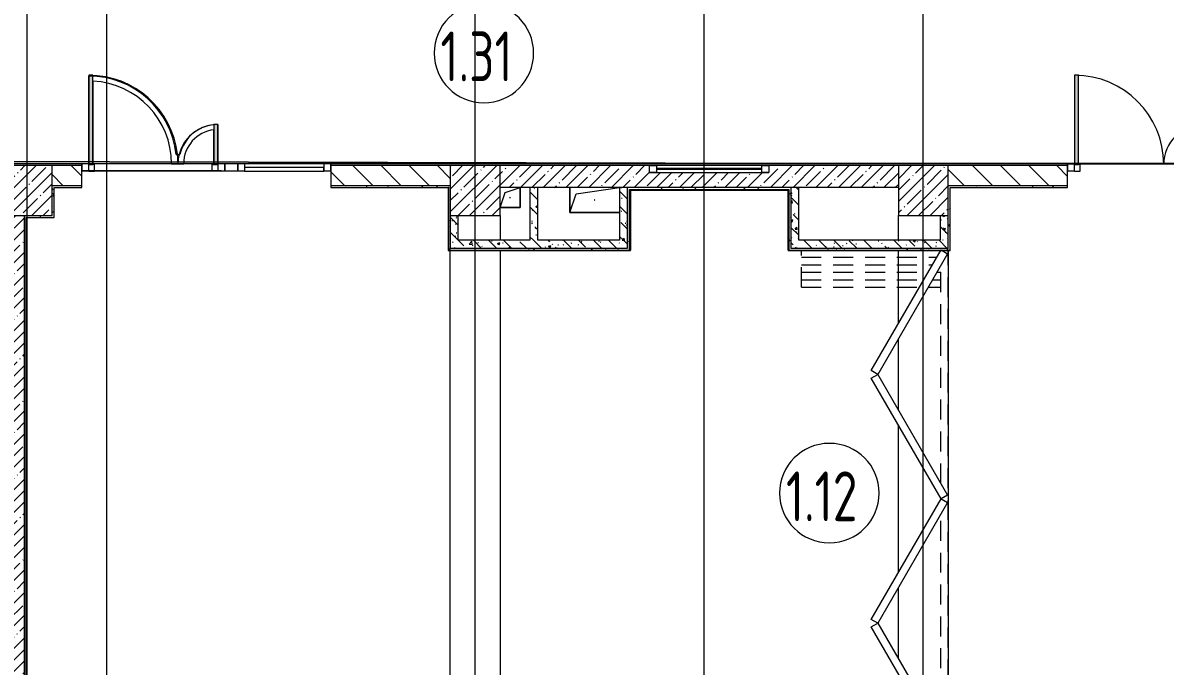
# Model space of a CAD drawing. Header units: millimetres. Extents: x -1113 to 415037, y -3642 to 354837.
# Drawn here: x 47682 to 59154, y 2735 to 9199 of the extents above; entities that cross this region are included whole.
import ezdxf

# ---------------------------------------------------------------- set-up
doc = ezdxf.new("R2010")
doc.units = ezdxf.units.MM
doc.linetypes.add('200_ШТРИХ__ш1_п0_6_', pattern=[320, 200, -120])
for name, color, linetype, lineweight in [('A-AREA-BNDY', 7, 'Continuous', 5), ('A-AREA-IDEN', 7, 'Continuous', 9), ('A-DETL-GENF', 7, 'Continuous', 9), ('A-FLOR', 7, 'Continuous', 9), ('A-GENM', 7, 'Continuous', 9), ('A-GLAZ', 7, 'Continuous', 9), ('A-GLAZ-1', 7, 'Continuous', 5), ('A-GLAZ-CURT', 7, 'Continuous', 9), ('A-GLAZ-CURT-2', 7, 'Continuous', 20), ('A-GLAZ-CWMG', 7, 'Continuous', 9), ('A-GLAZ-CWMG-1', 7, 'Continuous', 20), ('A-WALL', 7, 'Continuous', 5), ('I-WALL', 7, 'Continuous', 5), ('S-COLS', 7, 'Continuous', 9), ('S-COLS-1', 7, 'Continuous', 5), ('Оси', 7, 'Continuous', 9)]:
    doc.layers.add(name, color=color, linetype=linetype, lineweight=lineweight)
for name, color, linetype, lineweight, true_color in [('A-DOOR-1', 7, 'Continuous', 5, 0xc0c0c0), ('A-DOOR-3', 7, '200_ШТРИХ__ш1_п0_6_', 5, 0xc0c0c0), ('A-DOOR-4', 7, 'Continuous', 5, 0xd7dbdf), ('A-DOOR-FRAM-1', 7, 'Continuous', 5, 0xc0c0c0), ('A-WALL-1', 9, 'Continuous', 5, 0x808080), ('A-WALL-FNSH-1', 9, 'Continuous', 5, 0x808080)]:
    doc.layers.add(name, color=color, linetype=linetype, lineweight=lineweight, true_color=true_color)
doc.layers.add('A-FLOR-PATT-1', color=7, linetype='Continuous', lineweight=9, true_color=0xeef6ff, transparency=0.5)
doc.styles.add('СПДС', font='ГОСТ тип А.ttf', dxfattribs={"width": 0.9})
pattern_1 = [(45, (64.7, -136.06), (-114.04925, 114.04925), []), (45, (178.75, -136.06), (-114.04925, 114.04925), [201.612, -40.322, 6.706, -33.617])]
pattern_2 = [(135, (64.7, -136.06), (-141.42136, -141.42136), [])]
pattern_3 = [(135, (64.7, -136.06), (-150.8683, -150.8683), [213.36, -35.56, 7.112, -35.56]), (135, (64.7, 14.71), (-150.8683, -150.8683), []), (50, (64.7, -136.06), (255.0577, -22.3145), [26.67, -293.37]), (355, (64.7, -136.06), (-49.3404, 267.4791), [21.336, -234.696]), (100.451, (85.96, -137.92), (205.7195, 245.1636), [22.666, -249.326]), (46.184, (64.7, -64.94), (379.511, -58.86), [40.005, -440.055]), (96.636, (96.33, -69.85), (332.3634, 346.399), [33.999, -373.989]), (351.184, (64.7, -64.94), (332.367, 346.3953), [32.004, -352.044]), (21, (100.26, -82.72), (212.2602, -143.1711), [26.67, -293.37]), (326, (100.26, -82.72), (86.5224, 257.8632), [21.336, -234.696]), (71.451, (117.95, -94.65), (298.784, 114.6901), [22.666, -249.326]), (37.5, (64.7, -136.06), (4.32385, 118.37751), [6.706, -225.146, 6.706, -231.546, -235.585]), (37.5, (64.7, -136.06), (4.32385, 118.37751), [-470.103, 6.706, -228.879]), (7.5, (64.7, -136.06), (93.54758, 140.2533), [6.706, -129.134, 6.706, -219.812, -89.789]), (7.5, (64.7, -136.06), (93.54758, 140.2533), [-362.356, 6.706, -83.083]), (327.5, (-14.6, -136.06), (189.82734, -8.02019), [6.706, -82.194, 6.706, -270.662, -368.046]), (327.5, (-14.6, -136.06), (189.82734, -8.02019), [-366.268, 6.706, -361.34]), (317.5, (-50.16, -136.06), (207.38114, 35.59764), [6.706, -108.864, 6.706, -177.495, -261.366]), (317.5, (-50.16, -136.06), (207.38114, 35.59764), [-299.771, 6.706, -254.66])]
pattern_4 = [(0, (64.7, -136.06), (243.84, 60.96), [20.117, -162.763, 20.117, -162.763, -975.36]), (0, (64.7, -136.06), (243.84, 60.96), [-365.76, 20.117, -345.643, 20.117, -162.763, -426.72]), (0, (64.7, -136.06), (243.84, 60.96), [-914.4, 20.117, -101.803, 20.117, -284.683]), (120, (156.14, -105.58), (-174.71291, 180.691634), [20.117, -162.763, 20.117, -162.763, -975.36]), (120, (156.14, -105.58), (-174.71291, 180.691634), [-365.76, 20.117, -345.643, 20.117, -162.763, -426.72]), (120, (156.14, -105.58), (-174.71291, 180.691634), [-914.4, 20.117, -101.803, 20.117, -284.683]), (240, (186.62, 16.34), (-69.12709, -241.651634), [20.117, -162.763, 20.117, -162.763, -975.36]), (240, (186.62, 16.34), (-69.12709, -241.651634), [-365.76, 20.117, -345.643, 20.117, -162.763, -426.72]), (240, (186.62, 16.34), (-69.12709, -241.651634), [-914.4, 20.117, -101.803, 20.117, -284.683])]

# ---------------------------------------------------------------- blocks, each defined once
blk = doc.blocks.new('BSC_Колонна _Прямоугольная - 500х500-V2-Объем проектирования 1 этажа')
at = {"layer": 'S-COLS-1'}
h = blk.add_hatch(dxfattribs=at)
h.set_pattern_fill('FP_6', color=256, style=0, pattern_type=2)
h.set_pattern_definition([(45, (-47660, -7650), (-114.04925, 114.04925), []), (45, (-47545.95, -7650), (-114.04925, 114.04925), [201.613, -40.323, 6.706, -33.617])])
h.paths.add_polyline_path([(-250, -250), (250, -250), (250, 250), (-250, 250), (-250, -237)])
for p, q in [((250, 250), (-250, 250)), ((-250, 250), (-250, -250)), ((250, -250), (250, 250)), ((-250, -250), (250, -250))]:
    blk.add_line(p, q, dxfattribs=at)
blk = doc.blocks.new('BSC_Колонна _Прямоугольная - 500х500-V3-Объем проектирования 1 этажа')
at = {"layer": 'S-COLS-1'}
h = blk.add_hatch(dxfattribs=at)
h.set_pattern_fill('FP_7', color=256, style=0, pattern_type=2)
h.set_pattern_definition([(45, (-52160, -7650), (-114.04925, 114.04925), []), (45, (-52045.95, -7650), (-114.04925, 114.04925), [201.613, -40.323, 6.706, -33.617])])
h.paths.add_polyline_path([(-250, -250), (250, -250), (250, 250), (-250, 250), (-250, 30)])
for p, q in [((250, 250), (-250, 250)), ((-250, 250), (-250, -250)), ((250, -250), (250, 250)), ((-250, -250), (250, -250))]:
    blk.add_line(p, q, dxfattribs=at)
blk = doc.blocks.new('DOR__перегородка__Прямоугольная - ТП-3_ Вн_ДПГ_6820х3300h-19315679-Объем проектирования 1 этажа')
at = {"layer": 'A-DOOR-3'}
for p, q in [((6445, 1474), (6816, 1474)), ((6445, 1474), (6445, 288)), ((6520, 1474), (6520, 244)), ((6595, 1474), (6595, 201)), ((6670, 1474), (6670, 158)), ((6745, 1474), (6745, 114)), ((6445, 201), (6445, 75)), ((6520, 158), (6520, 75)), ((166, 75), (171, 75)), ((166, 0), (171, 0)), ((266, 75), (1664, 75)), ((266, 0), (6816, 0)), ((1814, 75), (1827, 75)), ((1977, 75), (4164, 75)), ((4314, 75), (4325, 75)), ((4475, 75), (6663, 75)), ((6595, 114), (6595, 75)), ((6813, 75), (6816, 75))]:
    blk.add_line(p, q, dxfattribs=at)
at = {"layer": 'A-DOOR-FRAM-1'}
for p, q in [((570, 707), (608, 772)), ((1783, 7), (570, 707)), ((608, 772), (1820, 72)), ((1821, 72), (3033, 772)), ((3071, 707), (1858, 7)), ((3033, 772), (3071, 707)), ((3070, 707), (3107, 772)), ((4282, 7), (3070, 707)), ((3107, 772), (4320, 72)), ((4319, 72), (5532, 772)), ((5569, 707), (4357, 7)), ((5532, 772), (5569, 707)), ((5569, 707), (5607, 772)), ((6781, 7), (5569, 707)), ((5607, 772), (6819, 72)), ((1820, 72), (1783, 7)), ((1858, 7), (1821, 72)), ((4320, 72), (4282, 7)), ((4357, 7), (4319, 72)), ((6819, 72), (6781, 7))]:
    blk.add_line(p, q, dxfattribs=at)
blk = doc.blocks.new('BSC_Колонна _Прямоугольная - 500х500-V38-Объем проектирования 1 этажа')
at = {"layer": 'S-COLS-1'}
h = blk.add_hatch(dxfattribs=at)
h.set_pattern_fill('FP_64', color=256, style=0, pattern_type=2)
h.set_pattern_definition([(45, (-56660, -7650), (-114.04925, 114.04925), []), (45, (-56545.95, -7650), (-114.04925, 114.04925), [201.613, -40.323, 6.706, -33.617])])
h.paths.add_polyline_path([(-250, -250), (250, -250), (250, 250), (-250, 250), (-250, 30)])
for p, q in [((250, 250), (-250, 250)), ((-250, 250), (-250, -250)), ((250, -250), (250, 250)), ((-250, -250), (250, -250))]:
    blk.add_line(p, q, dxfattribs=at)
blk = doc.blocks.new('GM_Отверстие прямоугольное _в плите_ - Отверстие-V118-Объем проектирования 1 этажа')
at = {"layer": 'A-GENM'}
for p, q in [((-250, -125), (-250, 125)), ((-250, 125), (-250, -125)), ((-187, 62), (250, 125)), ((-250, -125), (-187, 62)), ((250, -125), (-250, -125)), ((-250, -125), (250, -125))]:
    blk.add_line(p, q, dxfattribs=at)
for start, end in [(360, 180), (180, 360)]:
    blk.add_arc((0, 0), 2.5, start, end, dxfattribs=at)
blk = doc.blocks.new('GM_Отверстие прямоугольное _в плите_ - Отверстие-V194-Объем проектирования 1 этажа')
at = {"layer": 'A-GENM'}
for p, q in [((-100, -100), (-50, 50)), ((-50, 50), (100, 100)), ((100, 100), (100, -100)), ((100, -100), (100, 100)), ((100, -100), (-100, -100)), ((-100, -100), (100, -100))]:
    blk.add_line(p, q, dxfattribs=at)
for start, end in [(360, 180), (180, 360)]:
    blk.add_arc((0, 0), 2.5, start, end, dxfattribs=at)
blk = doc.blocks.new('Прямоугольный импост - 50 x 70 мм-31700031-Объем проектирования 1 этажа')
at = {"layer": 'A-GLAZ-CWMG-1'}
for p, q in [((-70, 35), (0, 35)), ((-70, -35), (-70, 35)), ((0, 35), (0, -35)), ((0, -35), (-70, -35))]:
    blk.add_line(p, q, dxfattribs=at)
blk = doc.blocks.new('Дверь_Витражная_остекление_ - ДВН_ДАО_Главный вход_1200 в свету-V267-Объем проектирования 1 этажа')
at = {"layer": 'A-DETL-GENF'}
for p, q in [((-607, 925), (-647, 925)), ((-647, 925), (-647, 917)), ((-607, 915), (-607, 925)), ((-647, 917), (-647, 37)), ((-607, 37), (-607, 915)), ((647, 430), (607, 430)), ((607, 430), (607, 427)), ((607, 427), (607, 37)), ((647, 37), (647, 430)), ((-647, 35), (-647, 30)), ((-647, 30), (-607, 30)), ((-592, 30), (-647, 30)), ((-607, 30), (-607, 37)), ((-592, -40), (-592, 30)), ((592, -40), (592, 30)), ((592, 30), (647, 30)), ((607, 37), (607, 30)), ((607, 30), (647, 30)), ((647, 30), (647, 35)), ((-647, -35), (-647, -40)), ((-647, -40), (-592, -40)), ((647, -40), (592, -40)), ((647, -35), (647, -40))]:
    blk.add_line(p, q, dxfattribs=at)
at = {"layer": 'A-DOOR-1'}
blk.add_line((-647, 925), (-647, 917), dxfattribs=at)
for centre, radius, start, end in [((-647, 30), 895, 6.4322, 90), ((647, 30), 400, 118.6212, 123.6436), ((647, 30), 400, 103.1228, 106.5639), ((647, 30), 400, 130.4863, 165.5357), ((-647, 30), 895, 360, 0.451), ((647, 30), 400, 178.9858, 180)]:
    blk.add_arc(centre, radius, start, end, dxfattribs=at)
at = {"layer": 'A-DOOR-4'}
for p, q in [((-647, 917), (-647, 37)), ((647, 430), (647, 37)), ((-647, 35), (-647, 30)), ((647, 35), (647, 30))]:
    blk.add_line(p, q, dxfattribs=at)
for centre, radius, start, end in [((647, 30), 400, 123.6436, 130.4863), ((647, 30), 400, 118.2161, 118.6212), ((647, 30), 400, 106.5639, 118.1176), ((647, 30), 400, 90, 103.1228), ((-647, 30), 895, 0.451, 6.4322), ((647, 30), 400, 165.5357, 178.9858)]:
    blk.add_arc(centre, radius, start, end, dxfattribs=at)
blk = doc.blocks.new('Системная панель - Стемалит - 40мм-31720939-Объем проектирования 1 этажа')
at = {"layer": 'A-GLAZ-CURT-2'}
for p, q in [((65, 35), (-65, 35)), ((-65, 35), (-65, -35)), ((65, -35), (65, 35)), ((-65, -35), (65, -35))]:
    blk.add_line(p, q, dxfattribs=at)
blk = doc.blocks.new('Прямоугольный импост - 50 x 70 мм-31687886-Объем проектирования 1 этажа')
at = {"layer": 'A-GLAZ-CWMG-1'}
for p, q in [((-35, 35), (35, 35)), ((-35, -35), (-35, 35)), ((35, 35), (35, -35)), ((35, -35), (-35, -35))]:
    blk.add_line(p, q, dxfattribs=at)
blk = doc.blocks.new('Прямоугольный импост - 50 x 70 мм-V265-Объем проектирования 1 этажа')
at = {"layer": 'A-GLAZ-CWMG-1'}
for p, q in [((0, 35), (-70, 35)), ((-70, 35), (-70, -35)), ((0, -35), (0, 35)), ((-70, -35), (0, -35))]:
    blk.add_line(p, q, dxfattribs=at)
blk = doc.blocks.new('Системная панель - Стекло - 40мм-V268-Объем проектирования 1 этажа')
at = {"layer": 'A-GLAZ-CURT-2'}
for p, q in [((397.5, 0), (-397.5, 0)), ((-397.5, 0), (-397.5, -40)), ((397.5, -40), (397.5, 0)), ((-397.5, -40), (397.5, -40))]:
    blk.add_line(p, q, dxfattribs=at)
blk = doc.blocks.new('Прямоугольный импост - 50 x 70 мм-31702100-Объем проектирования 1 этажа')
at = {"layer": 'A-GLAZ-CWMG-1'}
for p, q in [((-35, 35), (35, 35)), ((-35, -35), (-35, 35)), ((35, 35), (35, -35)), ((35, -35), (-35, -35))]:
    blk.add_line(p, q, dxfattribs=at)
blk = doc.blocks.new('Прямоугольный импост - 50 x 70 мм-31720914-Объем проектирования 1 этажа')
at = {"layer": 'A-GLAZ-CWMG'}
blk.add_line((24940, 7918), (24145, 7918), dxfattribs=at)
blk = doc.blocks.new('Дверь_Витражная_остекление_ - ДВН_ДАО_Главный вход_1200 в свету-31742133-Объем проектирования 1 этажа')
at = {"layer": 'A-DETL-GENF'}
for p, q in [((-607.5, 925), (-647.5, 925)), ((-647.5, 925), (-647.5, 35)), ((-607.5, 30), (-607.5, 925)), ((647.5, 430), (607.5, 430)), ((607.5, 430), (607.5, 30)), ((647.5, 35), (647.5, 430)), ((-647.5, 30), (-607.5, 30)), ((-592.5, 30), (-647.5, 30)), ((-592.5, -40), (-592.5, 30)), ((592.5, -40), (592.5, 30)), ((592.5, 30), (647.5, 30)), ((607.5, 30), (647.5, 30)), ((-647.5, -35), (-647.5, -40)), ((-647.5, -40), (-592.5, -40)), ((647.5, -40), (592.5, -40)), ((647.5, -35), (647.5, -40))]:
    blk.add_line(p, q, dxfattribs=at)
at = {"layer": 'A-DOOR-1'}
for p, q in [((-647.5, 925), (-647.5, 35)), ((647.5, 430), (647.5, 35))]:
    blk.add_line(p, q, dxfattribs=at)
for centre, radius, start, end in [((-647.5, 30), 895, 360, 90), ((647.5, 30), 400, 90, 180)]:
    blk.add_arc(centre, radius, start, end, dxfattribs=at)
blk = doc.blocks.new('120_Окно_СКБ_1Ст - 120_Окно_СКБ_1Ст 400х1200 EI30-24228621-Объем проектирования 1 этажа')
at = {"layer": 'A-GLAZ'}
for p, q in [((-600, 40), (-600, 110)), ((-600, 110), (-530, 110)), ((-530, 40), (-600, 40)), ((-530, 110), (-530, 40)), ((530, 40), (530, 110)), ((530, 110), (600, 110)), ((600, 40), (530, 40)), ((600, 110), (600, 40))]:
    blk.add_line(p, q, dxfattribs=at)
at = {"layer": 'A-GLAZ-1'}
for p, q in [((600, 110), (-600, 110)), ((-600, 40), (600, 40)), ((530, 80), (-530, 80)), ((530, 70), (-530, 70))]:
    blk.add_line(p, q, dxfattribs=at)
blk = doc.blocks.new('Марка_Помещения - Номер-25198446-Объем проектирования 1 этажа')
at = {"layer": 'A-AREA-IDEN'}
for start, end in [(360, 180), (180, 360)]:
    blk.add_arc((0, 0), 2.5, start, end, dxfattribs=at)

msp = doc.modelspace()

# ---------------------------------------------------------------- hatches: boundary and pattern name
at = {"layer": 'A-FLOR-PATT-1'}
h = msp.add_hatch(color=256, dxfattribs=at)
h.paths.add_polyline_path([(58285, 7784), (58285, 8672), (58245, 8672), (58245, 7784)])
h.paths.add_polyline_path([(59500, 7784), (59540, 7784), (59540, 8177), (59500, 8177), (59500, 7788)])
h.paths.add_polyline_path([(40740, 7784), (40740, 8125), (40730, 8122), (40730, 7784)])
h.paths.add_polyline_path([(39485, 7784), (39485, 8664), (39515, 8664), (39515, 8672), (39475, 8672), (39475, 7784)])
h.paths.add_polyline_path([(38585, 7884), (38602, 7884), (38602, 7929), (38585, 7929)])
h.paths.add_polyline_path([(40730, 8173), (40770, 8177), (40730, 8177)])
h.paths.add_polyline_path([(49600, 8174), (49640, 8177), (49600, 8177)])
h.paths.add_polyline_path([(48385, 8662), (48385, 8672), (48345, 8672), (48345, 8664)])
h.paths.add_polyline_path([(75031, 9294), (75525, 9294), (75525, 9339), (74655, 9339), (74655, 9294), (74665, 9294)])
h.paths.add_polyline_path([(38585, 9874), (38601, 9874), (38601, 9919), (38585, 9919)])
h.paths.add_polyline_path([(75381, 10609), (75525, 10609), (75525, 10654), (75165, 10654), (75165, 10609)])
h = msp.add_hatch(color=256, dxfattribs=at)
h.paths.add_polyline_path([(48345, 7784), (48385, 7784), (48385, 8662), (48345, 8664), (48345, 7784)])
h.paths.add_polyline_path([(40770, 7784), (40770, 8176), (40730, 8172), (40730, 8122), (40740, 8125), (40740, 7784)])
h.paths.add_polyline_path([(49600, 7784), (49640, 7784), (49640, 8177), (49600, 8172), (49600, 8112)])
h.paths.add_polyline_path([(39515, 7784), (39515, 8662), (39485, 8664), (39485, 7784)])
h.paths.add_polyline_path([(38601, 9874), (38602, 9874), (38601, 9918)])
h = msp.add_hatch(color=256, dxfattribs=at)
h.paths.add_polyline_path([(59500, 7777), (59540, 7777), (59540, 7784), (59500, 7782)])
h.paths.add_polyline_path([(58245, 7777), (58285, 7777), (58285, 7784), (58245, 7782), (58245, 7777)])
h.paths.add_polyline_path([(49600, 7777), (49640, 7777), (49640, 7784), (49600, 7782)])
h.paths.add_polyline_path([(48385, 7777), (48385, 7784), (48345, 7782), (48345, 7777)])
at = {"layer": 'I-WALL'}
h = msp.add_hatch(dxfattribs=at)
h.set_pattern_fill('FP_191', color=256, style=0, pattern_type=2)
h.set_pattern_definition(pattern_4)
h.paths.add_polyline_path([(75027, 7764), (75525, 7764), (75524, 7784), (73795, 7784), (73795, 7772), (73825, 7772), (73825, 7764), (74012, 7764)])
h.paths.add_polyline_path([(72189, 7764), (72315, 7764), (72315, 7772), (72345, 7772), (72345, 7784), (71725, 7784), (71725, 7772), (71755, 7772), (71755, 7764), (72145, 7764)])
h.paths.add_polyline_path([(70385, 7764), (70745, 7764), (70745, 7772), (70775, 7772), (70775, 7784), (69425, 7784), (69425, 7772), (69455, 7772), (69455, 7764), (70085, 7764)])
h.paths.add_polyline_path([(67900, 7764), (68295, 7764), (68295, 7772), (68325, 7772), (68325, 7784), (66925, 7784), (66925, 7772), (66955, 7772), (66955, 7764), (67823, 7764)])
h.paths.add_polyline_path([(60675, 7764), (65945, 7764), (65945, 7772), (65975, 7772), (65975, 7784), (60675, 7784)])
h.paths.add_polyline_path([(57508, 7764), (58175, 7764), (58175, 7784), (50775, 7784), (50775, 7764), (57245, 7764)])
h.paths.add_polyline_path([(47975, 7764), (48275, 7764), (48275, 7784), (41905, 7784), (41905, 7764), (47475, 7764)])
h.paths.add_polyline_path([(39105, 7764), (39405, 7764), (39405, 7784), (38826, 7784), (38825, 7764), (38940, 7764)])
h = msp.add_hatch(dxfattribs=at)
h.set_pattern_fill('FP_23', color=256, style=0, pattern_type=2)
h.set_pattern_definition(pattern_2)
h.paths.add_polyline_path([(51955, 7564), (51975, 7564), (51975, 7764), (50775, 7764), (50775, 7564), (51318, 7564)])
h.paths.add_polyline_path([(48275, 7564), (48275, 7764), (47975, 7764), (47975, 7564), (48224, 7564)])
h = msp.add_hatch(dxfattribs=at)
h.set_pattern_fill('FP_1', color=256, style=0, pattern_type=2)
h.set_pattern_definition(pattern_1)
h.paths.add_polyline_path([(52475, 7544), (56475, 7544), (56475, 7764), (55175, 7764), (55175, 7694), (53975, 7694), (53975, 7764), (52475, 7764)])
h = msp.add_hatch(dxfattribs=at)
h.set_pattern_fill('FP_23', color=256, style=0, pattern_type=2)
h.set_pattern_definition(pattern_2)
h.paths.add_polyline_path([(60955, 7564), (60975, 7564), (60975, 7764), (60675, 7764), (60675, 7564)])
h.paths.add_polyline_path([(57245, 7564), (58175, 7564), (58175, 7764), (56975, 7764), (56975, 7564), (57048, 7564)])
h = msp.add_hatch(dxfattribs=at)
h.set_pattern_fill('FP_191', color=256, style=0, pattern_type=2)
h.set_pattern_definition(pattern_4)
h.paths.add_polyline_path([(47975, 7264), (47995, 7264), (47994, 7544), (47975, 7564), (47975, 7277)])
h.paths.add_polyline_path([(47995, 7544), (47995, 7564), (47975, 7564)])
h = msp.add_hatch(dxfattribs=at)
h.set_pattern_fill('FP_191', color=256, style=0, pattern_type=2)
h.set_pattern_definition(pattern_4)
h.paths.add_polyline_path([(51958, 7544), (51975, 7544), (51975, 7564), (50775, 7564), (50775, 7544), (51955, 7544)])
h.paths.add_polyline_path([(48275, 7544), (48275, 7564), (47995, 7564), (47995, 7544), (48224, 7544)])
h = msp.add_hatch(dxfattribs=at)
h.set_pattern_fill('FP_191', color=256, style=0, pattern_type=2)
h.set_pattern_definition(pattern_4)
h.paths.add_polyline_path([(51955, 6914), (51975, 6914), (51975, 7544), (51955, 7543)])
h = msp.add_hatch(dxfattribs=at)
h.set_pattern_fill('FP_41', color=256, style=0, pattern_type=2)
h.set_pattern_definition(pattern_3)
h.paths.add_polyline_path([(52845, 7014), (52855, 7014), (52855, 7544), (52775, 7544), (52775, 7014)])
h = msp.add_hatch(dxfattribs=at)
h.set_pattern_fill('FP_41', color=256, style=0, pattern_type=2)
h.set_pattern_definition(pattern_3)
h.paths.add_polyline_path([(53675, 7014), (53755, 7014), (53755, 7544), (53675, 7544), (53675, 7277)])
h = msp.add_hatch(dxfattribs=at)
h.set_pattern_fill('FP_191', color=256, style=0, pattern_type=2)
h.set_pattern_definition(pattern_4)
h.paths.add_polyline_path([(53755, 6934), (53775, 6934), (53775, 7544), (53755, 7544), (53755, 7014)])
h = msp.add_hatch(dxfattribs=at)
h.set_pattern_fill('FP_191', color=256, style=0, pattern_type=2)
h.set_pattern_definition(pattern_4)
h.paths.add_polyline_path([(55367, 7524), (55395, 7524), (55395, 7544), (53775, 7544), (53775, 7524), (55297, 7524)])
h = msp.add_hatch(dxfattribs=at)
h.set_pattern_fill('FP_191', color=256, style=0, pattern_type=2)
h.set_pattern_definition(pattern_4)
h.paths.add_polyline_path([(55375, 6914), (55395, 6914), (55395, 7524), (55375, 7524), (55375, 6934)])
h = msp.add_hatch(dxfattribs=at)
h.set_pattern_fill('FP_41', color=256, style=0, pattern_type=2)
h.set_pattern_definition(pattern_3)
h.paths.add_polyline_path([(55475, 6934), (55475, 7544), (55395, 7544), (55395, 6934), (55445, 6934)])
h = msp.add_hatch(dxfattribs=at)
h.set_pattern_fill('FP_191', color=256, style=0, pattern_type=2)
h.set_pattern_definition(pattern_4)
h.paths.add_polyline_path([(56995, 6934), (56995, 7564), (56975, 7564), (56975, 6934)])
h = msp.add_hatch(dxfattribs=at)
h.set_pattern_fill('FP_191', color=256, style=0, pattern_type=2)
h.set_pattern_definition(pattern_4)
h.paths.add_polyline_path([(60975, 7564), (60675, 7564), (60675, 7544), (60955, 7545)])
h.paths.add_polyline_path([(60955, 7544), (60975, 7544), (60975, 7564)])
h.paths.add_polyline_path([(57047, 7544), (58175, 7544), (58175, 7564), (56995, 7564), (56996, 7544)])
h = msp.add_hatch(dxfattribs=at)
h.set_pattern_fill('FP_1', color=256, style=0, pattern_type=2)
h.set_pattern_definition(pattern_1)
h.paths.add_polyline_path([(47695, 264), (47695, 7264), (47475, 7264), (47475, 264)])
h = msp.add_hatch(dxfattribs=at)
h.set_pattern_fill('FP_191', color=256, style=0, pattern_type=2)
h.set_pattern_definition(pattern_4)
h.paths.add_polyline_path([(47715, 684), (47714, 7244), (47695, 7264), (47695, 689)])
h.paths.add_polyline_path([(47715, 7244), (47715, 7264), (47695, 7264)])
h = msp.add_hatch(dxfattribs=at)
h.set_pattern_fill('FP_191', color=256, style=0, pattern_type=2)
h.set_pattern_definition(pattern_4)
h.paths.add_polyline_path([(47995, 7244), (47995, 7264), (47715, 7264), (47715, 7244), (47975, 7244)])
h = msp.add_hatch(dxfattribs=at)
h.set_pattern_fill('FP_41', color=256, style=0, pattern_type=2)
h.set_pattern_definition(pattern_3)
h.paths.add_polyline_path([(52055, 6934), (52055, 7264), (51975, 7264), (51975, 6934)])
h = msp.add_hatch(dxfattribs=at)
h.set_pattern_fill('FP_41', color=256, style=0, pattern_type=2)
h.set_pattern_definition(pattern_3)
h.paths.add_polyline_path([(56968, 7014), (56975, 7014), (56975, 7264), (56895, 7264), (56895, 7014), (56957, 7014)])
h = msp.add_hatch(dxfattribs=at)
h.set_pattern_fill('FP_41', color=256, style=0, pattern_type=2)
h.set_pattern_definition(pattern_3)
h.paths.add_polyline_path([(53755, 6934), (53755, 7014), (52055, 7014), (52055, 6934), (53382, 6934)])
h = msp.add_hatch(dxfattribs=at)
h.set_pattern_fill('FP_41', color=256, style=0, pattern_type=2)
h.set_pattern_definition(pattern_3)
h.paths.add_polyline_path([(56203, 6934), (56975, 6934), (56975, 7014), (55475, 7014), (55475, 6934)])
h = msp.add_hatch(dxfattribs=at)
h.set_pattern_fill('FP_191', color=256, style=0, pattern_type=2)
h.set_pattern_definition(pattern_4)
h.paths.add_polyline_path([(53755, 6914), (53775, 6914), (53775, 6934), (51975, 6934), (51975, 6914), (53382, 6914)])
h = msp.add_hatch(dxfattribs=at)
h.set_pattern_fill('FP_191', color=256, style=0, pattern_type=2)
h.set_pattern_definition(pattern_4)
h.paths.add_polyline_path([(56455, 6914), (56901, 6914), (56903, 6917), (56908, 6914), (56995, 6914), (56995, 6934), (55395, 6934), (55395, 6914), (56203, 6914)])

# ---------------------------------------------------------------- linework, layer by layer
for points in [[(48275, 7715), (49675, 7712)], [(58175, 7785), (59575, 7782)]]:
    msp.add_lwpolyline(points)
at = {"layer": 'A-AREA-BNDY', "flags": 128}
msp.add_lwpolyline([(38780, 7829), (65299, 7767), (65929, 7766), (65929, 7745), (66879, 7743), (66879, 7764), (68279, 7760), (68279, 7739), (69379, 7737), (69379, 7758), (70729, 7754), (70729, 7733), (71679, 7731), (71679, 7752), (72099, 7751), (75478, 7743), (75482, 9152), (75543, 9162), (75546, 10701)], dxfattribs=at)
at = {"layer": 'A-FLOR'}
for p, q in [((48345, 7784), (48345, 8664)), ((48385, 8613), (48385, 7784)), ((49640, 8177), (49640, 7784)), ((49600, 7784), (49600, 8125)), ((49220, 7877), (49258, 7877)), ((66835, 7784), (38826, 7784)), ((48275, 7544), (48275, 7712)), ((49175, 7784), (49297, 7784)), ((50775, 7712), (50775, 7544)), ((58175, 7544), (58175, 7712)), ((47995, 7544), (48275, 7544)), ((47995, 7244), (47995, 7543)), ((50775, 7544), (51955, 7544)), ((51955, 7543), (51955, 6914)), ((56995, 6914), (56995, 7544)), ((56996, 7544), (58175, 7544)), ((47715, 7244), (47995, 7244)), ((47715, 689), (47715, 7243)), ((52055, 7264), (52475, 7264)), ((52475, 7264), (52475, 7014)), ((56475, 7014), (56475, 7264)), ((56475, 7264), (56895, 7264)), ((51955, 6914), (53775, 6914)), ((51975, 364), (51975, 6914)), ((52475, 6914), (52475, 364)), ((55375, 6914), (56901, 6914)), ((56475, 6175), (56475, 6914)), ((56908, 6914), (56995, 6914)), ((56975, 6914), (56975, 364)), ((56475, 5309), (56475, 6025)), ((56475, 3676), (56475, 5159)), ((56475, 2810), (56475, 3526))]:
    msp.add_line(p, q, dxfattribs=at)
for centre, radius, start, end in [((48345, 7784), 880, 6.0553, 90), ((48345, 7784), 880, 6.0553, 90), ((48345, 7784), 830, 360, 87.2377), ((48345, 7784), 830, 360, 87.2377), ((49640, 7784), 393, 90, 166.3371), ((49640, 7784), 393, 90, 166.3371), ((49640, 7784), 343, 96.697, 180), ((49640, 7784), 343, 96.697, 180)]:
    msp.add_arc(centre, radius, start, end, dxfattribs=at)
at = {"layer": 'A-WALL'}
for p, q in [((47995, 7544), (47995, 7543)), ((47996, 7543), (47995, 7543)), ((51955, 7543), (51954, 7543)), ((51955, 7544), (51955, 7543)), ((47715, 684), (47715, 7244))]:
    msp.add_line(p, q, dxfattribs=at)
at = {"layer": 'A-WALL-1'}
for p, q in [((48275, 7764), (47975, 7764)), ((48275, 7712), (48275, 7784)), ((50775, 7784), (50775, 7712)), ((51975, 7764), (50775, 7764)), ((53975, 7764), (52475, 7764)), ((56475, 7764), (55175, 7764)), ((58175, 7764), (56975, 7764)), ((58175, 7712), (58175, 7784)), ((47975, 7564), (48275, 7564)), ((50775, 7564), (51975, 7564)), ((56475, 7544), (52475, 7544)), ((52775, 7544), (52775, 7014)), ((52855, 7014), (52855, 7544)), ((53675, 7544), (53675, 7014)), ((53755, 6934), (53755, 7544)), ((55395, 7544), (55395, 6934)), ((55475, 7014), (55475, 7544)), ((56975, 7564), (58175, 7564)), ((56995, 7544), (56996, 7544)), ((47695, 7264), (47695, 264)), ((51975, 7264), (51975, 6934)), ((52055, 7014), (52055, 7264)), ((56895, 7264), (56895, 7014)), ((56975, 6934), (56975, 7264)), ((52775, 7014), (52055, 7014)), ((53675, 7014), (52855, 7014)), ((56895, 7014), (55475, 7014)), ((51975, 6934), (53755, 6934)), ((55395, 6934), (56975, 6934)), ((56901, 6914), (56908, 6914))]:
    msp.add_line(p, q, dxfattribs=at)
at = {"layer": 'A-WALL-FNSH-1'}
for p, q in [((65975, 7785), (38826, 7785)), ((47996, 7543), (48275, 7543)), ((47996, 7243), (47996, 7543)), ((48275, 7543), (48275, 7544)), ((50775, 7544), (50775, 7543)), ((50775, 7543), (51954, 7543)), ((51954, 7543), (51954, 6913)), ((56996, 6913), (56996, 7544)), ((56996, 7543), (58175, 7543)), ((58175, 7543), (58175, 7544)), ((47716, 7243), (47996, 7243)), ((47716, 685), (47716, 7243)), ((51954, 6913), (53783, 6913)), ((53783, 6913), (53783, 6914)), ((55367, 6914), (55367, 6913)), ((55367, 6913), (56996, 6913))]:
    msp.add_line(p, q, dxfattribs=at)
at = {"layer": 'I-WALL'}
for p, q in [((53775, 7524), (55375, 7524)), ((53775, 6914), (53775, 7524)), ((55367, 7516), (53783, 7516)), ((53783, 7516), (53783, 6914)), ((55367, 6914), (55367, 7516)), ((55375, 7524), (55375, 6914)), ((53775, 6914), (53776, 6914))]:
    msp.add_line(p, q, dxfattribs=at)
at = {"layer": 'Оси'}
for points in [[(47725, -2042), (47725, 2958), (47725, 22262), (47725, 27262)], [(49080, -2042), (49080, -1323), (48525, -760), (48525, 4240), (48525, 22262), (48525, 27262)], [(52225, -2042), (52225, 2958), (52225, 22262), (52225, 27262)], [(54525, -2042), (54525, 2958), (54525, 22262), (54525, 27262)], [(56725, -2042), (56725, 2958), (56725, 22262), (56725, 27262)]]:
    msp.add_lwpolyline(points, dxfattribs=at)

# ---------------------------------------------------------------- block references
at = {"layer": 'A-AREA-IDEN', "xscale": 199.9999999999999, "yscale": 199.9999999999999, "zscale": 199.9999999999999}
for p in [(52312, 8895), (55782, 4474)]:
    msp.add_blockref('Марка_Помещения - Номер-25198446-Объем проектирования 1 этажа', p, dxfattribs=at)
at = {"layer": 'A-DOOR-1'}
msp.add_blockref('Дверь_Витражная_остекление_ - ДВН_ДАО_Главный вход_1200 в свету-31742133-Объем проектирования 1 этажа', (58892, 7747), dxfattribs=at)
at = {"layer": 'A-DOOR-1', "rotation": 89.99999999999955}
msp.add_blockref('DOR__перегородка__Прямоугольная - ТП-3_ Вн_ДПГ_6820х3300h-19315679-Объем проектирования 1 этажа', (56975, 98), dxfattribs=at)
at = {"layer": 'A-DOOR-4'}
msp.add_blockref('Дверь_Витражная_остекление_ - ДВН_ДАО_Главный вход_1200 в свету-V267-Объем проектирования 1 этажа', (48992, 7747), dxfattribs=at)
at = {"layer": 'A-GENM'}
for name, p in [('GM_Отверстие прямоугольное _в плите_ - Отверстие-V194-Объем проектирования 1 этажа', (52575, 7444)), ('GM_Отверстие прямоугольное _в плите_ - Отверстие-V118-Объем проектирования 1 этажа', (53425, 7419))]:
    msp.add_blockref(name, p, dxfattribs=at)
at = {"layer": 'A-GLAZ', "color": 3}
msp.add_blockref('120_Окно_СКБ_1Ст - 120_Окно_СКБ_1Ст 400х1200 EI30-24228621-Объем проектирования 1 этажа', (54575, 7654), dxfattribs=at)
at = {"layer": 'A-GLAZ-CURT'}
for name, p in [('Системная панель - Стемалит - 40мм-31720939-Объем проектирования 1 этажа', (49775, 7747)), ('Системная панель - Стекло - 40мм-V268-Объем проектирования 1 этажа', (50307, 7747))]:
    msp.add_blockref(name, p, dxfattribs=at)
at = {"layer": 'A-GLAZ-CWMG', "rotation": 180}
for p in [(48275, 7747), (58175, 7747)]:
    msp.add_blockref('Прямоугольный импост - 50 x 70 мм-V265-Объем проектирования 1 этажа', p, dxfattribs=at)
at = {"layer": 'A-GLAZ-CWMG', "extrusion": (0, 0, -1), "rotation": 180}
for name, p in [('Прямоугольный импост - 50 x 70 мм-31687886-Объем проектирования 1 этажа', (-49675, 7747)), ('Прямоугольный импост - 50 x 70 мм-31702100-Объем проектирования 1 этажа', (-49875, 7747)), ('Прямоугольный импост - 50 x 70 мм-31700031-Объем проектирования 1 этажа', (-50775, 7747))]:
    msp.add_blockref(name, p, dxfattribs=at)
at = {"layer": 'A-GLAZ-CWMG'}
msp.add_blockref('Прямоугольный импост - 50 x 70 мм-31720914-Объем проектирования 1 этажа', (25765, -136), dxfattribs=at)
at = {"layer": 'S-COLS'}
for name, p in [('BSC_Колонна _Прямоугольная - 500х500-V2-Объем проектирования 1 этажа', (47725, 7514)), ('BSC_Колонна _Прямоугольная - 500х500-V3-Объем проектирования 1 этажа', (52225, 7514)), ('BSC_Колонна _Прямоугольная - 500х500-V38-Объем проектирования 1 этажа', (56725, 7514))]:
    msp.add_blockref(name, p, dxfattribs=at)

# ---------------------------------------------------------------- texts
at = {"layer": 'A-AREA-IDEN', "char_height": 500, "width": 1096.71, "attachment_point": 1, "style": 'СПДС'}
for s, insert in [('1.31', (51876, 9112)), ('1.12', (55346, 4692))]:
    msp.add_mtext(s, dxfattribs=dict(at, insert=insert))

doc.saveas('drawing.dxf')
